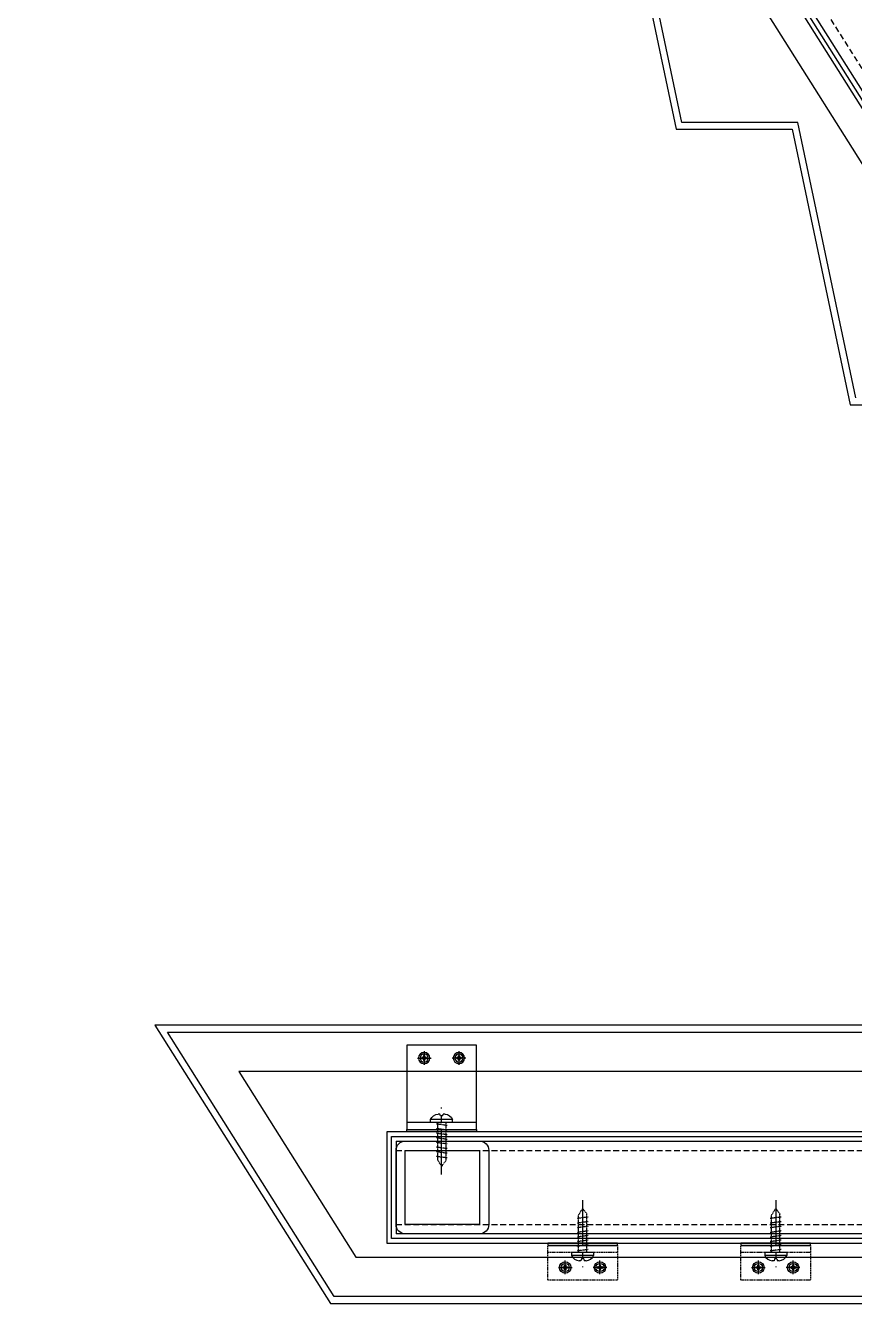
# Model space of a CAD drawing. Header units: millimetres. Extents: x 0 to 119933, y -45162 to 41221.
# Drawn here: x 35878 to 36236, y 6297 to 6848 of the extents above; entities that cross this region are included whole.
import ezdxf

# ---------------------------------------------------------------- set-up
doc = ezdxf.new("R2010")
doc.units = ezdxf.units.MM
for name, pattern in [('( Dashed )', [0.75, 0.5, -0.25]), ('CENTER2', [28.575, 19.05, -3.175, 3.175, -3.175]), ('HIDDEN', [0.375, 0.25, -0.125]), ('HIDDEN2', [0.1875, 0.125, -0.0625])]:
    doc.linetypes.add(name, pattern=pattern)
for name, color, linetype in [('CASTFIX', 1, 'Continuous'), ('CW', 4, 'Continuous'), ('F-Alum', 4, 'Continuous'), ('F-hatch', 8, 'Continuous'), ('F-Misc', 8, 'Continuous'), ('F-SSTEEL', 3, 'Continuous'), ('F_ALUM', 4, 'Continuous'), ('HIDDEN', 1, 'HIDDEN')]:
    doc.layers.add(name, color=color, linetype=linetype)

# ---------------------------------------------------------------- blocks, each defined once
blk = doc.blocks.new('ding1')
at = {"layer": 'CASTFIX', "color": 9, "linetype": 'CENTER2'}
blk.add_line((1214.68, -4175.42), (1214.68, -4204.3), dxfattribs=at)
at = {"layer": 'CASTFIX', "color": 8, "linetype": 'HIDDEN2'}
for p, q in [((1212.88, -4181.86), (1214.68, -4178.92)), ((1212.88, -4197.92), (1212.88, -4181.86)), ((1214.68, -4178.92), (1216.48, -4181.34)), ((1216.48, -4197.92), (1216.48, -4181.34)), ((1217.08, -4182.62), (1212.28, -4183.27)), ((1217.08, -4184.62), (1212.28, -4185.27)), ((1217.08, -4186.62), (1212.28, -4187.27)), ((1217.08, -4188.62), (1212.28, -4189.27)), ((1217.08, -4190.62), (1212.28, -4191.27)), ((1217.08, -4192.62), (1212.28, -4193.27)), ((1217.08, -4194.62), (1212.28, -4195.27)), ((1217.08, -4196.62), (1212.28, -4197.27))]:
    blk.add_line(p, q, dxfattribs=at)
at = {"layer": 'CASTFIX'}
for p, q in [((1209.93, -4197.92), (1209.93, -4199.17)), ((1219.43, -4197.92), (1209.93, -4197.92)), ((1219.43, -4197.92), (1219.43, -4199.17)), ((1219.43, -4199.17), (1209.93, -4199.17)), ((1213.98, -4201.47), (1213.18, -4201.47)), ((1214.18, -4200.72), (1213.98, -4201.47)), ((1215.18, -4200.72), (1214.18, -4200.72)), ((1215.18, -4200.72), (1215.38, -4201.47)), ((1216.18, -4201.47), (1215.38, -4201.47))]:
    blk.add_line(p, q, dxfattribs=at)
for centre, start, end in [((1213.34, -4197.8), 201.9199, 267.5066), ((1216.02, -4197.8), 272.4934, 338.0801)]:
    blk.add_arc(centre, 3.68, start, end, dxfattribs=at)
blk = doc.blocks.new('A$C0AEB27A4')
at = {"layer": 'F-hatch'}
blk.add_hatch(color=256, dxfattribs=at).paths.add_polyline_path([(15, 1), (-15, 1), (-15, 0), (15, 0)])
blk.add_lwpolyline([(15, 1), (-15, 1), (-15, 0), (15, 0)], close=True, dxfattribs=at)
at = {"layer": 'F-Misc', "ltscale": 0.1}
for p, q in [((-7.5, 34.75), (-7.5, 28.85)), ((7.5, 34.75), (7.5, 28.85)), ((-10.45, 31.8), (-4.55, 31.8)), ((-8.25, 32.05), (-8.55, 32.05)), ((-8.55, 32.05), (-8.55, 31.55)), ((-8.55, 31.55), (-8.25, 31.55)), ((-7.25, 32.85), (-7.75, 32.85)), ((-7.75, 32.85), (-7.75, 32.55)), ((-7.75, 31.05), (-7.75, 30.75)), ((-7.75, 30.75), (-7.25, 30.75)), ((-7.25, 32.55), (-7.25, 32.85)), ((-7.25, 30.75), (-7.25, 31.05)), ((-6.45, 32.05), (-6.75, 32.05)), ((-6.75, 31.55), (-6.45, 31.55)), ((-6.45, 31.55), (-6.45, 32.05)), ((10.45, 31.8), (4.55, 31.8)), ((6.45, 32.05), (6.75, 32.05)), ((6.45, 31.55), (6.45, 32.05)), ((6.75, 31.55), (6.45, 31.55)), ((7.25, 32.85), (7.75, 32.85)), ((7.25, 32.55), (7.25, 32.85)), ((7.25, 30.75), (7.25, 31.05)), ((7.75, 30.75), (7.25, 30.75)), ((7.75, 32.85), (7.75, 32.55)), ((7.75, 31.05), (7.75, 30.75)), ((8.25, 32.05), (8.55, 32.05)), ((8.55, 31.55), (8.25, 31.55)), ((8.55, 32.05), (8.55, 31.55)), ((-15, 4.04), (15, 4.04))]:
    blk.add_line(p, q, dxfattribs=at)
blk.add_lwpolyline([(15, 1), (-15, 1), (-15, 37.3), (15, 37.3), (15, 1)], dxfattribs=at)
for centre, radius in [((-7.5, 31.8), 2.45), ((-7.5, 31.8), 1.75), ((7.5, 31.8), 2.45), ((7.5, 31.8), 1.75)]:
    blk.add_circle(centre, radius, dxfattribs=at)
for centre, start, end in [((-8.25, 32.55), 270, 360), ((-8.25, 31.05), 360, 90), ((-6.75, 32.55), 180, 270), ((-6.75, 31.05), 90, 180), ((6.75, 32.55), 270, 360), ((6.75, 31.05), 360, 90), ((8.25, 32.55), 180, 270), ((8.25, 31.05), 90, 180)]:
    blk.add_arc(centre, 0.5, start, end, dxfattribs=at)
at = {"layer": 'F-Misc', "ltscale": 0.1, "extrusion": (0, 0, -1), "xscale": -1, "zscale": -1, "rotation": 180}
blk.add_blockref('ding1', (-1214.68, -4193.88), dxfattribs=at)
blk = doc.blocks.new('A$C20BB5686')
at = {"layer": 'F-hatch'}
blk.add_hatch(color=256, dxfattribs=at).paths.add_polyline_path([(1, -15), (1, 15), (0, 15), (0, -15)])
at = {"linetype": '( Dashed )'}
blk.add_line((4.04, 15), (4.04, -15), dxfattribs=at)
blk.add_lwpolyline([(1, -15), (1, 15), (16, 15), (16, -15), (1, -15)], dxfattribs=at)
at = {"layer": 'F-hatch'}
blk.add_lwpolyline([(1, -15), (1, 15), (0, 15), (0, -15)], close=True, dxfattribs=at)
at = {"layer": 'F-Misc', "ltscale": 0.1}
for p, q in [((13.45, 7.5), (7.55, 7.5)), ((9.75, 7.75), (9.45, 7.75)), ((9.45, 7.75), (9.45, 7.25)), ((9.45, 7.25), (9.75, 7.25)), ((10.75, 8.55), (10.25, 8.55)), ((10.25, 8.55), (10.25, 8.25)), ((10.25, 6.75), (10.25, 6.45)), ((10.25, 6.45), (10.75, 6.45)), ((10.5, 10.45), (10.5, 4.55)), ((10.75, 8.25), (10.75, 8.55)), ((10.75, 6.45), (10.75, 6.75)), ((11.55, 7.75), (11.25, 7.75)), ((11.25, 7.25), (11.55, 7.25)), ((11.55, 7.25), (11.55, 7.75)), ((10.5, -10.45), (10.5, -4.55)), ((13.45, -7.5), (7.55, -7.5)), ((9.45, -7.25), (9.75, -7.25)), ((9.45, -7.75), (9.45, -7.25)), ((9.75, -7.75), (9.45, -7.75)), ((10.25, -6.45), (10.75, -6.45)), ((10.25, -6.75), (10.25, -6.45)), ((10.25, -8.55), (10.25, -8.25)), ((10.75, -8.55), (10.25, -8.55)), ((10.75, -6.45), (10.75, -6.75)), ((10.75, -8.25), (10.75, -8.55)), ((11.25, -7.25), (11.55, -7.25)), ((11.55, -7.75), (11.25, -7.75)), ((11.55, -7.25), (11.55, -7.75))]:
    blk.add_line(p, q, dxfattribs=at)
for centre, radius in [((10.5, 7.5), 2.45), ((10.5, 7.5), 1.75), ((10.5, -7.5), 2.45), ((10.5, -7.5), 1.75)]:
    blk.add_circle(centre, radius, dxfattribs=at)
for centre, start, end in [((9.75, 8.25), 270, 0), ((9.75, 6.75), 0, 90), ((11.25, 8.25), 180, 270), ((11.25, 6.75), 90, 180), ((9.75, -6.75), 270, 0), ((9.75, -8.25), 0, 90), ((11.25, -6.75), 180, 270), ((11.25, -8.25), 90, 180)]:
    blk.add_arc(centre, 0.5, start, end, dxfattribs=at)
at = {"layer": 'F-Misc', "ltscale": 0.1, "extrusion": (0, 0, -1), "xscale": -0.9999999999999999, "zscale": -0.9999999999999999, "rotation": 270}
blk.add_blockref('ding1', (4193.88, -1214.68), dxfattribs=at)

msp = doc.modelspace()

# ---------------------------------------------------------------- linework, layer by layer
at = {"layer": 'CW'}
for points in [[(36133.71, 6922.47), (36158.71, 6803.72), (36208.71, 6803.72), (36233.71, 6684.97), (36283.71, 6684.97)], [(36236.15, 6687.97), (36211.15, 6806.72), (36161.15, 6806.72), (36136.15, 6925.47)], [(36453.71, 6417.47), (36383.71, 6417.47), (36383.71, 6377.47), (36333.71, 6377.47), (36303.71, 6417.47), (35933.71, 6417.47), (36009.5, 6297.47), (36670.96, 6297.47), (36670.96, 6317.47)], [(36453.71, 6417.47), (36453.71, 6397.47), (36403.71, 6397.47), (36403.71, 6371.47), (36313.21, 6371.47), (36293.71, 6397.47), (35970, 6397.47), (36020.53, 6317.47), (36670.96, 6317.47)]]:
    msp.add_lwpolyline(points, dxfattribs=at)
at = {"layer": 'CW', "elevation": 0}
msp.add_lwpolyline([(36667.96, 6317.47), (36667.96, 6300.47), (36011.16, 6300.47), (35939.16, 6414.47), (36302.21, 6414.47), (36332.21, 6374.47), (36386.71, 6374.47), (36386.71, 6414.47), (36453.71, 6414.47), (36453.71, 6417.47)], dxfattribs=at)
at = {"layer": 'F-Alum', "color": 8, "linetype": 'HIDDEN', "ltscale": 10}
for p, q in [((35935.07, 7310.77), (36530.84, 6367.47)), ((36037.83, 6363.47), (36643.2, 6363.47, 0)), ((36037.83, 6331.47), (36643.2, 6331.47, 0))]:
    msp.add_line(p, q, dxfattribs=at)
at = {"layer": 'F-SSTEEL'}
for p, q in [((35930.84, 7308.1), (36524.93, 6367.47)), ((36037.83, 6367.47), (36037.83, 6327.47))]:
    msp.add_line(p, q, dxfattribs=at)
at = {"layer": 'F-SSTEEL', "elevation": 0}
for points in [[(36037.83, 6367.47), (36643.2, 6367.47)], [(36643.2, 6327.47), (36037.83, 6327.47)]]:
    msp.add_lwpolyline(points, dxfattribs=at)
msp.add_lwpolyline([(36041.83, 6367.47), (36073.83, 6367.47, -0.414214), (36077.83, 6363.47), (36077.83, 6331.47, -0.414214), (36073.83, 6327.47), (36041.83, 6327.47, -0.414214), (36037.83, 6331.47), (36037.83, 6363.47, -0.414214)], format="xyb", close=True, dxfattribs=at)
msp.add_lwpolyline([(36041.83, 6363.47), (36073.83, 6363.47), (36073.83, 6331.47), (36041.83, 6331.47)], close=True, dxfattribs=at)
at = {"layer": 'F_ALUM'}
for points, elevation in [([(36486.44, 7369.47), (35877.98, 7369.47), (35877.98, 7312.62), (35923.26, 7312.62), (36463.71, 6456.9), (36463.71, 6406.24), (36495.71, 6406.24), (36517.67, 6371.47), (36033.83, 6371.47), (36033.83, 6323.47), (36204, 6323.47), (36204, 6323.47), (36684.71, 6323.47)], -2.08), ([(36686.71, 6325.47), (36202, 6325.47), (36202, 6325.47), (36035.83, 6325.47), (36035.83, 6369.47), (36521.3, 6369.47), (36496.81, 6408.24), (36465.71, 6408.24), (36465.71, 6457.47), (35924.36, 7314.62), (35879.98, 7314.62), (35879.98, 7367.47), (36484.44, 7367.47)], -2.08), ([(36349.96, 6613.27), (35987.11, 7187.78)], 0)]:
    msp.add_lwpolyline(points, dxfattribs=dict(at, elevation=elevation))

# ---------------------------------------------------------------- block references
at = {"layer": 'F-Misc', "ltscale": 0.1, "rotation": 269.9999999530622}
for p in [(36118.33, 6323.47), (36201.65, 6323.47)]:
    msp.add_blockref('A$C20BB5686', p, dxfattribs=at)
at = {"layer": 'HIDDEN', "xscale": -1}
msp.add_blockref('A$C0AEB27A4', (36057.48, 6371.47), dxfattribs=at)

doc.saveas('drawing.dxf')
